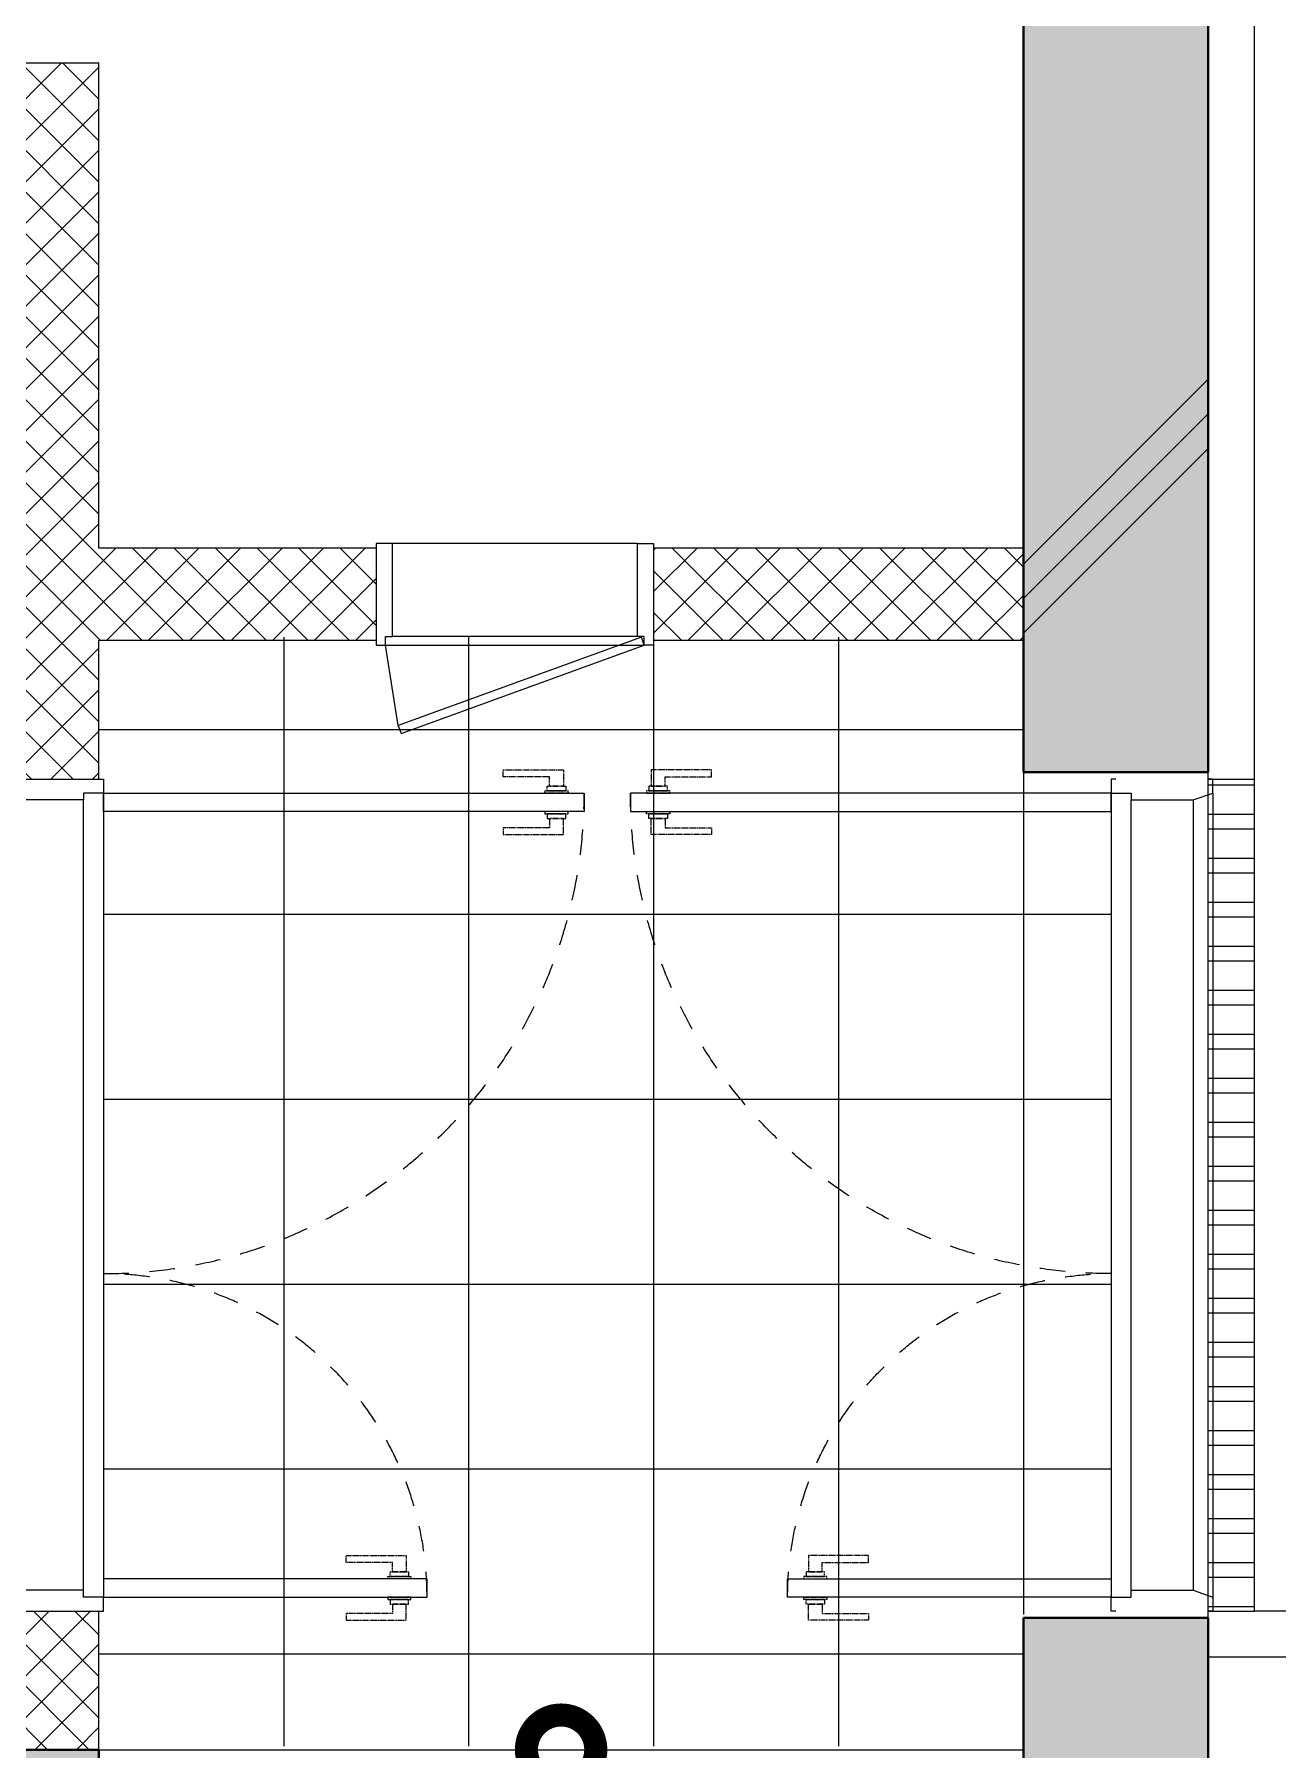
# Model space of a CAD drawing. Header units: millimetres. Extents: x 3546612 to 5615882, y 547008 to 3162891.
# Drawn here: x 5330485 to 5333175, y 2423668 to 2427379 of the extents above; entities that cross this region are included whole.
import ezdxf

# ---------------------------------------------------------------- set-up
doc = ezdxf.new("R2010")
doc.units = ezdxf.units.MM
doc.linetypes.add('XR-평면도$0$DASHEDX2', pattern=[1.5, 1, -0.5])
doc.linetypes.add('XR-평면도$0$HID', pattern=[2, 1.1, -0.9])
for name, color, linetype, lineweight in [('XR-평면도$0$A-CONC-LIN1', 9, 'Continuous', 40), ('XR-평면도$0$A-DWXM-DOOR', 9, 'Continuous', 25), ('XR-평면도$0$A-DWXM-ELEV', 9, 'Continuous', 18), ('XR-평면도$0$A-ELEV-LIN2', 9, 'Continuous', 25), ('XR-평면도$0$A-ELEV-LIN3', 9, 'Continuous', 18), ('XR-평면도$0$A-SSXM-STAIR', 9, 'Continuous', 25), ('XR-평면도$0$A-WAXM-BLOC', 9, 'Continuous', 25), ('XR-평면도$0$A-XXXX-HATC', 9, 'Continuous', 18), ('XR-평면도$0$A-XXXX-SYMB', 9, 'Continuous', 25)]:
    doc.layers.add(name, color=color, linetype=linetype, lineweight=lineweight)
doc.layers.add('XR-평면도$0$A-CONC-SOLD', color=9, linetype='Continuous')
doc.layers.add('XR-평면도$0$A-ELEV-PATT', color=9, linetype='Continuous')
pattern_1 = [(0, (5195882.03, 2294246.97), (2e-14, 95.25), []), (0, (5195913.78, 2294215.22), (2e-14, 95.25), [])]

# ---------------------------------------------------------------- blocks, each defined once
blk = doc.blocks.new('XR-평면도$0$도어_103')
at = {"layer": 'XR-평면도$0$A-DWXM-DOOR', "color": 9}
for p, q in [((30, 0), (1770, 0)), ((1755, -43), (45, -43)), ((45, -177), (1755, -177))]:
    blk.add_line(p, q, dxfattribs=at)
at = {"layer": 'XR-평면도$0$A-DWXM-DOOR'}
for points in [[(30, 1040), (70, 1040), (70, 0), (30, 0)], [(1770, 700), (1730, 700), (1730, 0), (1770, 0)]]:
    blk.add_lwpolyline(points, close=True, dxfattribs=at)
at = {"layer": 'XR-평면도$0$A-DWXM-DOOR', "color": 9, "linetype": 'XR-평면도$0$DASHEDX2', "ltscale": 2}
for points in [[(25, 955), (25, 1005), (30, 1005), (30, 955)], [(75, 955), (75, 1005), (70, 1005), (70, 955)], [(-20, 995), (15, 995), (15, 965), (-5, 965), (-5, 865), (-20, 865)], [(25, 1000), (25, 960), (15, 960), (15, 1000)], [(75, 1000), (75, 960), (85, 960), (85, 1000)], [(120, 995), (85, 995), (85, 965), (105, 965), (105, 865), (120, 865)], [(1680, 655), (1715, 655), (1715, 625), (1695, 625), (1695, 525), (1680, 525)], [(1725, 660), (1725, 620), (1715, 620), (1715, 660)], [(1725, 615), (1725, 665), (1730, 665), (1730, 615)], [(1775, 615), (1775, 665), (1770, 665), (1770, 615)], [(1775, 660), (1775, 620), (1785, 620), (1785, 660)], [(1820, 655), (1785, 655), (1785, 625), (1805, 625), (1805, 525), (1820, 525)]]:
    blk.add_lwpolyline(points, close=True, dxfattribs=at)
at = {"layer": 'XR-평면도$0$A-DWXM-DOOR', "color": 0}
for points in [[(0, -10), (0, 0), (30, 0), (30, -43), (45, -43), (45, -177), (30, -220), (0, -220), (0, -210)], [(1800, -10), (1800, 0), (1770, 0), (1770, -43), (1755, -43), (1755, -177), (1770, -220), (1800, -220), (1800, -210)]]:
    blk.add_lwpolyline(points, dxfattribs=at)
at = {"layer": 'XR-평면도$0$A-DWXM-DOOR', "color": 9}
blk.add_lwpolyline([(30, -220), (1770, -220)], dxfattribs=at)
at = {"layer": 'XR-평면도$0$A-DWXM-DOOR', "color": 1, "linetype": 'XR-평면도$0$HID', "ltscale": 50}
for centre, radius, start, end in [((30, 0), 1040, 0, 90), ((1770, 0), 700, 90, 180)]:
    blk.add_arc(centre, radius, start, end, dxfattribs=at)
blk = doc.blocks.new('XR-평면도$0$XR-평면도$0$점검용도어(190613)')
at = {"layer": 'XR-평면도$0$A-DWXM-DOOR'}
blk.add_lwpolyline([(-273.7, 222.6), (252.6, 414.1), (246.2, 431.5), (-280, 240)], close=True, dxfattribs=at)
for points in [[(-300, 240), (-280, 240), (-280, 221.5), (-265, 221.5), (-265, 20), (-300, 20), (-300, 240)], [(300, 240), (280, 240), (280, 221.5), (265, 221.5), (265, 20), (300, 20), (300, 240)]]:
    blk.add_lwpolyline(points, dxfattribs=at)
at = {"layer": 'XR-평면도$0$A-DWXM-ELEV'}
for p, q in [((252.6, 414.1), (280, 240)), ((280, 240), (-280, 240)), ((-265, 221.5), (265, 221.5)), ((-265, 20), (265, 20))]:
    blk.add_line(p, q, dxfattribs=at)
blk = doc.blocks.new('XR-평면도$0$CORE_04_기준층(220124)')
at = {"layer": 'XR-평면도$0$A-CONC-SOLD'}
h = blk.add_hatch(dxfattribs=at)
h.set_pattern_fill('CONC', color=256, scale=100, angle=180)
h.set_pattern_definition([(225, (401750.2, 745220.6), (2121.32, -2121.32), []), (225, (401750.2, 745145.6), (2121.32, -2121.32), []), (225, (401750.2, 745070.6), (2121.32, -2121.32), [])])
h.paths.add_polyline_path([(400, -2950), (400, -400), (5350, -400), (5350, -2950), (4850, -2950), (4850, -3200), (5600, -3200), (5600, -400), (9450, -400), (9450, -3485), (9850, -3485), (9850, 0), (0, 0), (0, -12400), (8200, -12400), (8200, -12000), (7450, -12000), (7450, -8350), (7200, -8350), (7200, -8750), (6800, -8750), (6800, -9000), (7200, -9000), (7200, -12000), (400, -12000), (400, -9000), (5700, -9000), (5700, -8750), (4600, -8750), (4600, -5850), (7200, -5850), (7200, -7250), (7450, -7250), (7450, -5600), (3950, -5600), (3950, -5850), (4350, -5850), (4350, -8750), (2950, -8750), (2950, -5850), (3350, -5850), (3350, -5600), (2200, -5600), (2200, -5850), (2700, -5850), (2700, -8750), (400, -8750), (400, -5850), (900, -5850), (900, -5600), (400, -5600), (400, -3200), (1000, -3200), (1000, -2950)])
h.paths.add_polyline_path([(3550, -3200), (3550, -2950), (2300, -2950), (2300, -3200)], flags=17)
h.paths.add_polyline_path([(9450, -12000), (9315, -12000), (9315, -12400), (9850, -12400), (9850, -5300), (9450, -5300)])
at = {"layer": 'XR-평면도$0$A-XXXX-HATC'}
h = blk.add_hatch(color=253, dxfattribs=at)
h.dxf.hatch_style = 1
h.paths.add_polyline_path([(0, -12400), (0, 0), (9850, 0), (9850, -3485), (9450, -3485), (9450, -400), (5600, -400), (5600, -3200), (4800, -3200), (4800, -2950), (5350, -2950), (5350, -400), (2950, -400), (400, -400), (400, -2950), (950, -2950), (950, -3200), (400, -3200), (400, -5600), (900, -5600), (900, -5850), (400, -5850), (400, -8750), (2700, -8750), (2700, -5850), (2200, -5850), (2200, -5600), (3335, -5600), (3335, -5850), (2950, -5850), (2950, -8750), (4350, -8750), (4350, -5850), (3965, -5850), (3965, -5600), (7450, -5600), (7450, -7235), (7200, -7235), (7200, -5850), (4600, -5850), (4600, -8750), (5685, -8750), (5685, -9000), (400, -9000), (400, -12000), (7200, -12000), (7200, -9000), (6815, -9000), (6815, -8750), (7200, -8750), (7200, -8365), (7450, -8365), (7450, -12000), (8185, -12000), (8185, -12400)])
h = blk.add_hatch(dxfattribs=at)
h.set_pattern_fill('ANSI37', color=256, scale=20, style=0)
h.paths.add_polyline_path([(9450, -3000), (8650, -3000), (8650, -3200), (9450, -3200)])
h.paths.add_polyline_path([(5300, -8750), (5500, -8750), (5500, -5850), (5300, -5850), (5300, -6650), (4600, -6650), (4600, -6850), (5300, -6850)])
h.paths.add_polyline_path([(7250, -2150), (7250, -3200), (8050, -3200), (8050, -3000), (7450, -3000), (7450, -1950), (5600, -1950), (5600, -2150)])
h.paths.add_polyline_path([(6650, -2150), (6650, -3000), (7250, -3000), (7250, -3200), (6650, -3200), (5600, -3200), (5600, -3000), (6450, -3000), (6450, -2150)])
h.paths.add_polyline_path([(5300, -7750), (5300, -7550), (4600, -7550), (4600, -7750)])
h = blk.add_hatch(dxfattribs=at)
h.set_pattern_fill('ANSI37', color=256, scale=20, style=0)
h.paths.add_polyline_path([(7450, -5300), (7325, -5300), (7325, -5600), (7450, -5600)])
h.paths.add_polyline_path([(7325, -5300), (7250, -5300), (7250, -5600), (7325, -5600)])
h.paths.add_polyline_path([(7450, -3200), (7325, -3200), (7325, -3500), (7450, -3500)])
h.paths.add_polyline_path([(7325, -3200), (7250, -3200), (7250, -3500), (7325, -3500)])
h = blk.add_hatch(color=253, dxfattribs=at)
h.dxf.hatch_style = 1
h.paths.add_polyline_path([(9315, -12400), (9315, -12000), (9450, -12000), (9450, -5315), (9850, -5315), (9850, -12400)])
at = {"layer": 'XR-평면도$0$A-CONC-LIN1'}
for p, q in [((9450, -3485), (9850, -3485)), ((9450, -5315), (9850, -5315))]:
    blk.add_line(p, q, dxfattribs=at)
for points in [[(8185, -12400), (0, -12400), (0, 0), (9850, 0), (9850, -3485)], [(9450, -3485), (9450, -400), (5600, -400)], [(9315, -12000), (9450, -12000), (9450, -5315)], [(9850, -5315), (9850, -12400), (9315, -12400)], [(3965, -5850), (3965, -5600), (7450, -5600), (7450, -7235)]]:
    blk.add_lwpolyline(points, dxfattribs=at)
at = {"layer": 'XR-평면도$0$A-SSXM-STAIR'}
blk.add_lwpolyline([(7450, -5600), (9450, -5600)], dxfattribs=at)
at = {"layer": 'XR-평면도$0$A-WAXM-BLOC', "ltscale": 50}
for p, q in [((5600, -1950), (7450, -1950)), ((7450, -3000), (7450, -1950)), ((7450, -3500), (7450, -3200)), ((7250, -3500), (7450, -3500)), ((7250, -5300), (7450, -5300)), ((7450, -5600), (7450, -5300))]:
    blk.add_line(p, q, dxfattribs=at)
for points in [[(8050, -3000), (8050, -3200), (7450, -3200)], [(8050, -3000), (7450, -3000)], [(9450, -3000), (8650, -3000)], [(8650, -3000), (8650, -3200)], [(9450, -3200), (8650, -3200)]]:
    blk.add_lwpolyline(points, dxfattribs=at)
at = {"layer": 'XR-평면도$0$A-XXXX-SYMB', "const_width": 150}
blk.add_lwpolyline([(8475, -5600, 1), (8425, -5600, 1)], format="xyb", close=True, dxfattribs=at)
for name, p, rotation in [('XR-평면도$0$XR-평면도$0$점검용도어(190613)', (8350, -2970), 180), ('XR-평면도$0$도어_103', (7460, -3500), 270)]:
    blk.add_blockref(name, p, dxfattribs=dict(rotation=rotation))
at = {"xscale": -1, "rotation": 90}
blk.add_blockref('XR-평면도$0$도어_103', (9640, -3500), dxfattribs=at)
blk = doc.blocks.new('XR-평면도$0$고정식램프(5F)')
at = {"layer": 'XR-평면도$0$A-ELEV-LIN2'}
blk.add_lwpolyline([(0, 7200), (0, 200), (4450, 200), (4450, 7200)], close=True, dxfattribs=at)

msp = doc.modelspace()

# ---------------------------------------------------------------- hatches: boundary and pattern name
at = {"layer": 'XR-평면도$0$A-ELEV-LIN3'}
h = msp.add_hatch(dxfattribs=at)
h.set_pattern_fill('ANSI32', color=256, scale=10, angle=315)
h.set_pattern_definition([(0, (5195882.03, 2294246.97), (2e-14, 95.25), []), (0, (5195913.78, 2294215.22), (2e-14, 95.25), [])])
h.paths.add_polyline_path([(5333125, 2425767.6), (5333025, 2425767.6), (5333025, 2423967.6), (5333125, 2423967.6)])
h = msp.add_hatch(dxfattribs=at)
h.set_pattern_fill('ANSI32', color=256, scale=10, angle=315)
h.set_pattern_definition(pattern_1)
h.paths.add_polyline_path([(5333125, 2425767.6), (5333025, 2425767.6), (5333025, 2423967.6), (5333125, 2423967.6)])
h = msp.add_hatch(dxfattribs=at)
h.set_pattern_fill('ANSI32', color=256, scale=10, angle=315)
h.set_pattern_definition(pattern_1)
h.paths.add_polyline_path([(5333125, 2425767.6), (5333025, 2425767.6), (5333025, 2423967.6), (5333125, 2423967.6)])

# ---------------------------------------------------------------- linework, layer by layer
for p, q in [((5333025, 2425767.6), (5333125, 2425767.6)), ((5333025, 2425767.6), (5333125, 2425767.6)), ((5333025, 2425767.6), (5333125, 2425767.6)), ((5333025, 2423967.6), (5333125, 2423967.6)), ((5333025, 2423967.6), (5333125, 2423967.6)), ((5333025, 2423967.6), (5333125, 2423967.6))]:
    msp.add_line(p, q, dxfattribs=at)
for points in [[(5378125, 2429267.6), (5378125, 2429867.6), (5377025, 2429867.6), (5377025, 2428367.6), (5378125, 2428367.6), (5378125, 2416867.6), (5337475, 2416867.6), (5337475, 2423867.6), (5333025, 2423867.6), (5333025, 2428367.6), (5334125, 2428367.6), (5334125, 2429867.6), (5333025, 2429867.6), (5333025, 2429267.6), (5322975, 2429267.6), (5322975, 2429867.6), (5322675, 2429867.6), (5322675, 2444567.6), (5323375, 2444567.6), (5323375, 2445967.6)], [(5378125, 2429267.6), (5378125, 2429867.6), (5377025, 2429867.6), (5377025, 2428367.6), (5378125, 2428367.6), (5378125, 2416867.6), (5337475, 2416867.6), (5337475, 2423867.6), (5333025, 2423867.6), (5333025, 2428367.6), (5334125, 2428367.6), (5334125, 2429867.6), (5333025, 2429867.6), (5333025, 2429267.6), (5322975, 2429267.6), (5322975, 2429867.6), (5322675, 2429867.6), (5322675, 2444567.6), (5323375, 2444567.6), (5323375, 2445967.6)], [(5378125, 2429267.6), (5378125, 2429867.6), (5377025, 2429867.6), (5377025, 2428367.6), (5378125, 2428367.6), (5378125, 2416867.6), (5337475, 2416867.6), (5337475, 2423867.6), (5333025, 2423867.6), (5333025, 2428367.6), (5334125, 2428367.6), (5334125, 2429867.6), (5333025, 2429867.6), (5333025, 2429267.6), (5322975, 2429267.6), (5322975, 2429867.6), (5322675, 2429867.6), (5322675, 2444567.6), (5323375, 2444567.6), (5323375, 2445967.6)], [(5378025, 2416967.6), (5337575, 2416967.6), (5337575, 2423967.6), (5333125, 2423967.6), (5333125, 2428267.6), (5334225, 2428267.6), (5334225, 2429967.6), (5332925, 2429967.6), (5332925, 2429367.6), (5323075, 2429367.6), (5323075, 2429967.6), (5322775, 2429967.6), (5322775, 2444467.6), (5323475, 2444467.6), (5323475, 2445967.6)], [(5378025, 2416967.6), (5337575, 2416967.6), (5337575, 2423967.6), (5333125, 2423967.6), (5333125, 2428267.6), (5334225, 2428267.6), (5334225, 2429967.6), (5332925, 2429967.6), (5332925, 2429367.6), (5323075, 2429367.6), (5323075, 2429967.6), (5322775, 2429967.6), (5322775, 2444467.6), (5323475, 2444467.6), (5323475, 2445967.6)], [(5378025, 2416967.6), (5337575, 2416967.6), (5337575, 2423967.6), (5333125, 2423967.6), (5333125, 2428267.6), (5334225, 2428267.6), (5334225, 2429967.6), (5332925, 2429967.6), (5332925, 2429367.6), (5323075, 2429367.6), (5323075, 2429967.6), (5322775, 2429967.6), (5322775, 2444467.6), (5323475, 2444467.6), (5323475, 2445967.6)]]:
    msp.add_lwpolyline(points, dxfattribs=at)
at = {"layer": 'XR-평면도$0$A-ELEV-PATT'}
for p, q in [((5331025, 2426075.2), (5331025, 2423675.2)), ((5331025, 2426075.2), (5331025, 2423675.2)), ((5331025, 2426075.2), (5331025, 2423675.2)), ((5331425, 2426075.2), (5331425, 2423675.2)), ((5331425, 2426075.2), (5331425, 2423675.2)), ((5331425, 2426075.2), (5331425, 2423675.2)), ((5331825, 2426075.2), (5331825, 2423675.2)), ((5331825, 2426075.2), (5331825, 2423675.2)), ((5331825, 2426075.2), (5331825, 2423675.2)), ((5332225, 2426075.2), (5332225, 2423675.2)), ((5332225, 2426075.2), (5332225, 2423675.2)), ((5332225, 2426075.2), (5332225, 2423675.2)), ((5330625, 2425875.2), (5332625, 2425875.2)), ((5330625, 2425875.2), (5332625, 2425875.2)), ((5330625, 2425875.2), (5332625, 2425875.2)), ((5332625, 2425790.2), (5332625, 2423960.2)), ((5332625, 2425790.2), (5332625, 2423960.2)), ((5332625, 2425790.2), (5332625, 2423960.2)), ((5330635, 2425475.2), (5332815, 2425475.2)), ((5330635, 2425475.2), (5332815, 2425475.2)), ((5330635, 2425475.2), (5332815, 2425475.2)), ((5330635, 2425075.2), (5332815, 2425075.2)), ((5330635, 2425075.2), (5332815, 2425075.2)), ((5330635, 2425075.2), (5332815, 2425075.2)), ((5330635, 2424675.2), (5332815, 2424675.2)), ((5330635, 2424675.2), (5332815, 2424675.2)), ((5330635, 2424675.2), (5332815, 2424675.2)), ((5330635, 2424275.2), (5332815, 2424275.2)), ((5330635, 2424275.2), (5332815, 2424275.2)), ((5330635, 2424275.2), (5332815, 2424275.2)), ((5330625, 2423875.2), (5332625, 2423875.2)), ((5330625, 2423875.2), (5332625, 2423875.2)), ((5330625, 2423875.2), (5332625, 2423875.2))]:
    msp.add_line(p, q, dxfattribs=at)

# ---------------------------------------------------------------- block references
msp.add_blockref('XR-평면도$0$CORE_04_기준층(220124)', (5323175, 2429267.6))
msp.add_blockref('XR-평면도$0$CORE_04_기준층(220124)', (5323175, 2429267.6))
msp.add_blockref('XR-평면도$0$CORE_04_기준층(220124)', (5323175, 2429267.6))
at = {"rotation": 180}
msp.add_blockref('XR-평면도$0$고정식램프(5F)', (5337475, 2424067.6), dxfattribs=at)
msp.add_blockref('XR-평면도$0$고정식램프(5F)', (5337475, 2424067.6), dxfattribs=at)
msp.add_blockref('XR-평면도$0$고정식램프(5F)', (5337475, 2424067.6), dxfattribs=at)

doc.saveas('drawing.dxf')
